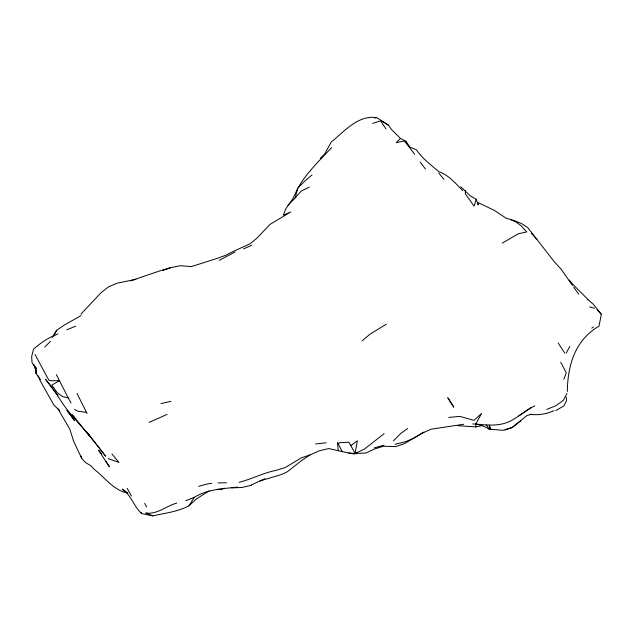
<?xml version="1.0" encoding="UTF-8"?>
<svg xmlns="http://www.w3.org/2000/svg" width="633" height="633" viewBox="0 0 633 633"><rect width="100%" height="100%" fill="white"/><g stroke="black" fill="none" stroke-linecap="round" stroke-linejoin="round"><path stroke-width="0.95" d="M465.429 190.691L465.35 193.872L474.141 206.2L476.198 199.292L470.327 195.906L460.753 186.735M40.449 379.484L36.049 373.533L36.239 371.31L35.567 368.517M567.318 391.463C567.698 365.344 574.962 340.135 599.008 326.13L601.35 314.284L592.986 303.951L588.033 299.741M239.108 482.314C251.586 479.118 263.122 472.97 275.83 470.406L285.151 467.597L301.268 457.896L310.407 454.771L319.04 450.862L328.772 448.575L348.736 453.022L355.089 453.537L357.321 440.774L350.864 445.577L355.089 453.537L365.945 452.999L374.451 449.034L383.392 446.265L395.696 446.605L404.511 443.614L423.92 432.07M234.139 251.032L249.948 243.879L256.776 238.332L269.974 224.406L290.737 212L283.244 215.188L285.831 208.748L288.49 204.894L295.113 197.971L297.858 188.143C306.57 172.809 319.705 160.347 331.708 147.521M563.853 379.254L566.258 372.766L560.719 362.226M297.858 188.143L292.612 199.237L288.007 205.456M566.923 393.449L563.394 400.317L555.869 405.713L546.675 409.456M35.836 367.203L36.532 368.976L32.038 362.733L31.65 356.577L33.525 349.147C39.642 343.861 46.241 338.916 53.758 335.822L56.709 330.228L64.566 324.919L81.056 315.59M566.234 353.151L569.787 346.465M458.023 425.7L475.874 426.919L475.755 423.983L481.642 413.404L474.006 420.359L459.803 416.372L448.789 417.424M331.122 142.275L324.602 154.12L320.266 158.369M176.718 503.006L176.504 503.172C166.139 506.052 157.126 514.676 145.788 513.015L152.743 515.855C164.952 513.197 177.746 511.709 188.951 505.807L194.371 497.277C207.529 489.238 222.848 488.779 237.597 487.094M52.135 337.349L56.709 330.228M531.847 414.196L526.941 415.525L512.611 427.362L502.689 430.337L490.899 429.277L489.713 429.617C484.925 426.199 478.683 424.063 472.74 423.912M295.113 197.971L301.332 190.992L309.3 187.162M520.761 420.747L511.883 427.576L505.071 430.029M80.937 314.118L101.106 292.668L108.496 286.868L117.058 283.196L136.008 279.335M44.824 346.995L50.529 341.266M462.778 190.668C455.673 183.491 448.686 175.072 438.906 171.717C430.923 164.904 422.266 158.424 416.308 149.681L410.026 147.204L405.919 141.254L400.483 138.413L396.226 142.67L404.424 140.937L414.71 154.325M393.497 440.766L400.784 433.423L407.636 428.525M298.309 187.574L304.995 180.888L311.982 174.993M331.573 141.737C344.518 131.237 358.215 114.85 376.556 117.627M188.951 505.807L196.523 498.836L209.309 490.836M342.318 451.733L338.267 443.868L339.644 442.673L348.736 442.23L350.864 445.577M362.155 340.823L369.862 334.303L386.312 324.175M384.12 433.66L364.363 449.145L355.089 453.537M591.815 328.163L593.477 326.873M475.755 423.983C487.402 425.344 499.991 426.42 510.784 420.882C519.115 416.411 526.142 409.773 534.774 405.872M531.467 407.415L518.886 415.857M309.948 454.992L302.123 460.167L287.184 471.87L281.099 474.647L259.902 480.969M502.262 243.143L518.253 233.806L526.751 231.923L520.999 225.665L515.776 221.827L510.997 219.841M555.79 410.588L563.924 405.895L566.551 400.554L566.226 397.089M219.224 260.337L235.112 251.966M233.561 251.261L225.657 255.305L217.261 258.367L191.348 266.604L180.722 265.749M53.758 335.822L57.888 333.86M251.356 484.91L264.966 478.683M167.088 414.417L149.064 422.393M357.012 452.888L354.456 454.027L348.736 453.022M243.523 248.904L251.657 245.303M66.679 329.848L75.659 326.193M185.691 500.766L194.371 497.277M224.525 488.209L221.906 489.23L217.277 489.349M130.556 280.823L161.059 270.481M162.372 270.623L170.997 267.593L180.183 265.765M553.986 410.722C546.524 414.006 538.177 415.454 530.082 414.299M372.615 123.403L380.56 120.863M161.795 270.228L170.752 267.672M374.293 447.887L384.033 445.189M198.683 486.326L207.909 483.818L211.762 483.398M395.15 444.271L405.16 441.818L414.164 438.044L422.282 433.162L431.12 429.206L463.617 424.284M251.523 485.226L242.035 487.465L231.591 487.901M161.004 403.609L170.918 401.338M475.874 426.919L481.808 425.637M374.665 118.078L376.437 117.706M326.185 442.823L315.614 443.962M218.029 482.924L226.511 482.821M57.627 408.253L69.741 429.071L73.745 441.502L81.499 457.928L85.218 462.335L90.82 465.753L94.586 469.623C105.339 477.931 113.655 490.448 127.921 493.139L122.296 489.119C131.197 495.069 133.745 506.36 141.476 513.529L152.743 515.855M87.093 413.539L86.492 412.368L77.479 411.118L74.599 409.369M71.046 402.96L68.166 397.864L62.699 396.63L57.287 392.737L51.819 385.117L59.478 380.678L56.337 374.53M589.734 306.926L594.316 308.224M108.251 458.68L119.051 462.422M381.398 120.824L388.575 125.263L391.368 129.385L400.467 138.413M376.888 117.722L388.575 125.263M59.755 410.643L53.94 405.152L40.544 381.382L37.901 375.622M588.025 299.733C581.917 292.929 574.938 287.192 569.265 280.071M531.206 233.071L536.903 239.393M597.141 309.727L601.35 314.284M118.244 461.607L112.017 454.067M95.67 443.345L72.17 414.623M72.526 415.224L74.884 418.033M438.685 172.999L443.86 179.234M101.628 454.13L98.629 450.3L109.351 466.75L105.972 461.52M572.43 285.388L561.329 269.429L554.065 261.476L527.716 227.587L521.703 223.631L514.257 220.577L505.933 218.116L494.547 210.504L478.026 202.52L478.129 204.957L476.198 199.292M420.138 161.945L425.463 169.074M486.271 424.957L489.713 429.617L489.333 425.17L490.899 429.277M573.664 287.073L578.76 294.242M58.038 395.807L45.41 379.207C54.367 389.232 60.357 401.362 68.791 411.774L91.207 437.846L86.895 432.157L105.616 456.187L96.169 444.097M381.058 121.552L385.98 128.903M558.164 342.951L564.739 353.119M338.267 443.868L337.531 442.696L338.275 450.736M127.106 488.288L131.435 495.979M144.704 503.338L146.706 507.104M68.166 397.864L59.478 380.678L51.028 380.75L48.781 380.045L35.021 354.52M86.492 412.368L76.997 393.457M36.239 371.31L33.628 364.173M405.919 141.254L406.979 143.826M81.087 456.021L81.499 457.928M141.23 512.263L141.476 513.529M35.037 366.697L36.049 373.533M447.855 397.817L453.726 407.082L447.855 397.817M71.252 415.849L66.892 410.35L74.496 420.676L71.252 415.849"/></g></svg>
